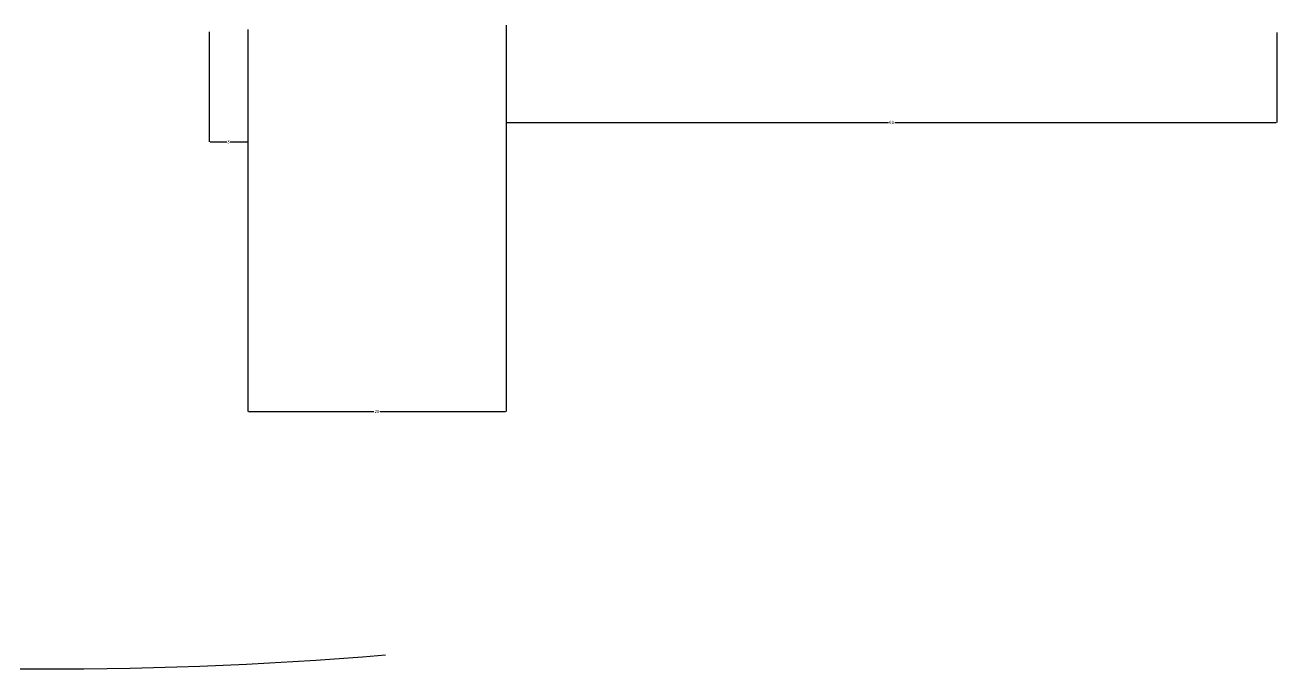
# Model space of a CAD drawing. Header units: metres. Extents: x -1 to 5294, y 0 to 7029.
# Drawn here: x 3580.7 to 3970.5, y 1090.3 to 1290.7 of the extents above; entities that cross this region are included whole.
import ezdxf

# ---------------------------------------------------------------- set-up
doc = ezdxf.new("R2010")
doc.units = ezdxf.units.M
doc.layers.add('3', color=3, linetype='Continuous')
doc.layers.add('DIM', color=3, linetype='Continuous')
doc.dimstyles.get("Standard").update_dxf_attribs({"dimtxt": 2.5, "dimasz": 2.5, "dimexe": 1.25, "dimexo": 0.625, "dimtad": 1, "dimcen": 2.5, "dimazin": 3, "dimtfac": 1, "dimtmove": 0, "dimatfit": 3})

# ---------------------------------------------------------------- blocks, each defined once
blk = doc.blocks.new('*D5')
for p, q in [((3730.49, 1290.71), (3730.49, 1260.41)), ((3970.49, 1288.4), (3970.49, 1260.41)), ((3730.74, 1260.41), (3849.49, 1260.41)), ((3851.49, 1260.41), (3970.24, 1260.41))]:
    blk.add_line(p, q)
at = {"layer": 'Defpoints'}
for p in [(3730.49, 1290.71), (3970.49, 1288.4), (3730.49, 1260.41)]:
    blk.add_point(p, dxfattribs=at)
at = {"layer": 'DIM', "insert": (3850.49, 1260.41), "char_height": 1, "attachment_point": 5}
blk.add_mtext('60', dxfattribs=at)
blk = doc.blocks.new('*D39')
for p, q in [((3638.02, 1288.57), (3638.02, 1254.41)), ((3650.04, 1289.28), (3650.04, 1254.41)), ((3638.27, 1254.41), (3643.53, 1254.41)), ((3644.53, 1254.41), (3649.79, 1254.41))]:
    blk.add_line(p, q)
at = {"layer": 'Defpoints'}
for p in [(3638.02, 1288.57), (3650.04, 1289.28), (3638.02, 1254.41)]:
    blk.add_point(p, dxfattribs=at)
at = {"layer": 'DIM', "insert": (3644.03, 1254.41), "char_height": 1, "attachment_point": 5}
blk.add_mtext('3', dxfattribs=at)
blk = doc.blocks.new('*D40')
for p, q in [((3730.49, 1290.71), (3730.49, 1170.44)), ((3650.04, 1289.28), (3650.04, 1170.44)), ((3650.29, 1170.44), (3689.265, 1170.44)), ((3691.265, 1170.44), (3730.24, 1170.44))]:
    blk.add_line(p, q)
at = {"layer": 'Defpoints'}
for p in [(3730.49, 1290.71), (3650.04, 1289.28), (3650.04, 1170.44)]:
    blk.add_point(p, dxfattribs=at)
at = {"layer": 'DIM', "insert": (3690.265, 1170.44), "char_height": 1, "attachment_point": 5}
blk.add_mtext('20', dxfattribs=at)

msp = doc.modelspace()

# ---------------------------------------------------------------- linework, layer by layer
at = {"layer": '3'}
msp.add_arc((3588.24, 2354.66), 1264.34, 253.79, 274.75, dxfattribs=at)

# ---------------------------------------------------------------- dimensions: what is measured, and where the dimension line sits
at = {"layer": 'DIM'}
for base, p1, p2, text, picture, middle in [((3650.04, 1170.44), (3650.04, 1289.28), (3730.49, 1290.71), '20', '*D40', (3690.265, 1170.44)), ((3730.49, 1260.41), (3730.49, 1290.71), (3970.49, 1288.4), '60', '*D5', (3850.49, 1260.41)), ((3638.02, 1254.41), (3638.02, 1288.57), (3650.04, 1289.28), '3', '*D39', (3644.03, 1254.41))]:
    dim = msp.add_linear_dim(base=base, p1=p1, p2=p2, text=text, dimstyle='Standard', dxfattribs=at)
    dim.commit()
    dim.dimension.update_dxf_attribs({"geometry": picture, "text_midpoint": middle})

doc.saveas('drawing.dxf')
